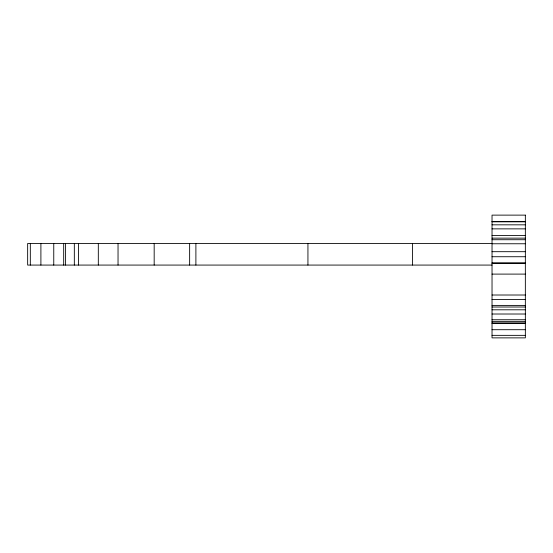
<?xml version="1.0" encoding="UTF-8"?>
<svg xmlns="http://www.w3.org/2000/svg" width="553" height="553" viewBox="0 0 553 553"><rect width="100%" height="100%" fill="white"/><g stroke="black" fill="none" stroke-linecap="round" stroke-linejoin="round"><path stroke-width="0.83" d="M492.032 221.615L525.35 221.615M492.032 221.794L525.35 221.794M492.032 224.829L525.35 224.829M492.032 228.866L525.35 228.866M492.032 235.578L525.35 235.578M492.032 238.143L525.35 238.143M492.032 239.719L525.35 239.719M492.032 243.493L27.65 243.493L27.65 265.074L492.032 265.074M492.032 243.762L525.35 243.762M492.032 251.691L525.35 251.691M492.032 256.73L525.35 256.73M492.032 262.855L525.35 262.855M492.032 263.339L525.35 263.339M492.032 274.101L525.35 274.101M492.032 295.012L525.35 295.012M492.032 299.491L525.35 299.491M492.032 305.408L525.35 305.408M492.032 307.012L525.35 307.012M492.032 309.798L525.35 309.798M492.032 314.014L525.35 314.014M492.032 319.738L525.35 319.738M492.032 321.369L525.35 321.369M492.032 322.876L525.35 322.876M492.032 323.45L525.35 323.45M492.032 329.706L525.35 329.706M492.032 335.353L525.35 335.353M412.566 243.493L412.566 265.074M307.938 243.493L307.938 265.074M195.893 243.493L195.893 265.074M189.638 243.493L189.638 265.074M154.176 243.493L154.176 265.074M118.038 243.493L118.038 265.074M98.316 243.493L98.316 265.074M78.588 243.493L78.588 265.074M74.33 243.493L74.33 265.074M65.593 243.493L65.593 265.074M63.685 243.493L63.685 265.074M53.759 243.493L53.759 265.074M40.901 243.493L40.901 265.074M30.325 243.493L30.325 265.074M525.35 215.124L492.032 215.124L492.032 337.876L525.35 337.876L525.35 215.124"/></g></svg>
